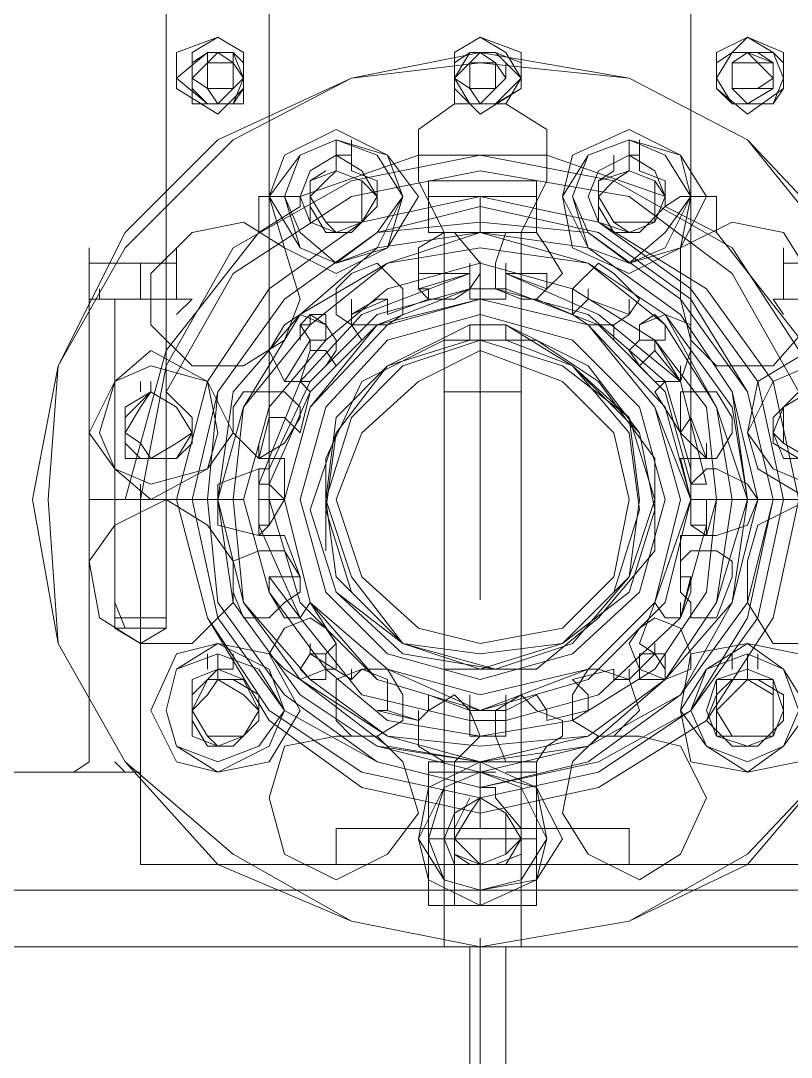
# Model space of a CAD drawing. Header units: millimetres. Extents: x 3220 to 226993, y 817 to 176024.
# Drawn here: x 199521.6 to 199738.4, y 146864.4 to 147156.2 of the extents above; entities that cross this region are included whole.
import ezdxf

# ---------------------------------------------------------------- set-up
doc = ezdxf.new("R2010")
doc.units = ezdxf.units.MM
doc.linetypes.add('AXES', pattern=[50.8, 31.75, -6.35, 6.35, -6.35])
doc.layers.add('Axe', color=1, linetype='AXES', lineweight=9)

# ---------------------------------------------------------------- blocks, each defined once
blk = doc.blocks.new('section b-c')
at = {"layer": 'Axe', "ltscale": 15}
blk.add_line((9000, -4000), (9000, 33323.92), dxfattribs=at)
blk = doc.blocks.new('ligne broyage L 2')
at = {"color": 7, "linetype": 'Continuous', "lineweight": 5, "true_color": 0x000007}
for points in [[(-59.31, 10824.55), (-59.31, 11646.21), (-59.31, 11646.21)], [(-59.31, 10815.87), (-59.31, 11646.21), (-59.31, 11646.21)], [(59.31, 11646.21), (59.31, 10824.55), (59.31, 10824.55)], [(59.31, 11646.21), (59.31, 10815.87), (59.31, 10815.87)], [(-88.24, 10846.25), (-88.24, 11634.64), (-88.24, 11634.64)], [(-85.35, 10941.72), (-73.78, 10946.06), (-73.78, 10946.06)], [(-69.44, 10941.72), (-66.54, 10934.49), (-66.54, 10941.72), (-73.78, 10946.06), (-81.01, 10941.72), (-81.01, 10927.26), (-66.54, 10927.26), (-66.54, 10934.49)], [(-73.78, 10946.06), (-66.54, 10941.72), (-66.54, 10931.6)], [(4.34, 10941.72), (11.57, 10934.49), (7.23, 10941.72), (0, 10946.06), (-7.23, 10941.72), (-7.23, 10927.26), (7.23, 10927.26), (11.57, 10934.49)], [(-7.23, 10941.72), (0, 10946.06), (0, 10946.06)], [(0, 10946.06), (11.57, 10941.72), (11.57, 10931.6)], [(66.54, 10941.72), (75.22, 10946.06), (75.22, 10946.06)], [(82.46, 10941.72), (75.22, 10946.06), (70.88, 10941.72), (66.54, 10934.49), (70.88, 10927.26), (82.46, 10927.26), (85.35, 10934.49)], [(75.22, 10946.06), (85.35, 10941.72), (85.35, 10931.6)], [(99.81, 10886.75), (75.22, 10917.13), (41.95, 10934.49), (0, 10938.83), (-36.16, 10934.49), (-69.44, 10917.13), (-99.81, 10886.75), (-118.62, 10853.48), (-121.51, 10815.87), (-118.62, 10775.37), (-99.81, 10742.1), (-69.44, 10716.06), (-36.16, 10697.25), (0, 10690.02), (41.95, 10697.25), (75.22, 10716.06), (99.81, 10742.1)], [(99.81, 10891.09), (75.22, 10917.13), (41.95, 10934.49), (0, 10941.72), (-36.16, 10934.49), (-73.78, 10917.13), (-99.81, 10891.09), (-118.62, 10853.48), (-125.85, 10815.87), (-118.62, 10775.37), (-99.81, 10742.1), (-73.78, 10713.16), (-36.16, 10697.25), (0, 10690.02), (41.95, 10697.25), (75.22, 10713.16), (99.81, 10742.1)], [(-85.35, 10931.6), (-85.35, 10941.72), (-85.35, 10941.72)], [(-76.67, 10927.26), (-85.35, 10934.49), (-76.67, 10941.72), (-69.44, 10941.72)], [(-73.78, 10931.6), (-69.44, 10931.6), (-69.44, 10941.72), (-76.67, 10941.72), (-76.67, 10938.83), (-81.01, 10934.49)], [(-76.67, 10941.72), (-81.01, 10938.83), (-81.01, 10931.6), (-76.67, 10927.26)], [(-69.44, 10927.26), (-66.54, 10931.6), (-66.54, 10938.83), (-69.44, 10941.72)], [(-2.89, 10941.72), (-7.23, 10938.83), (-7.23, 10931.6), (-2.89, 10927.26)], [(-2.89, 10927.26), (-7.23, 10934.49), (-2.89, 10941.72), (4.34, 10941.72)], [(-7.23, 10931.6), (-7.23, 10941.72), (-7.23, 10941.72)], [(0, 10931.6), (4.34, 10931.6), (7.23, 10934.49), (7.23, 10938.83), (4.34, 10941.72), (0, 10941.72), (-2.89, 10938.83), (-2.89, 10934.49)], [(4.34, 10927.26), (11.57, 10931.6), (11.57, 10938.83), (4.34, 10941.72)], [(70.88, 10941.72), (66.54, 10938.83), (66.54, 10931.6), (70.88, 10927.26)], [(66.54, 10931.6), (66.54, 10941.72), (66.54, 10941.72)], [(70.88, 10941.72), (66.54, 10934.49), (66.54, 10934.49)], [(75.22, 10931.6), (78.12, 10931.6), (82.46, 10934.49), (82.46, 10938.83), (78.12, 10941.72), (75.22, 10941.72), (70.88, 10938.83), (70.88, 10934.49)], [(82.46, 10941.72), (70.88, 10941.72)], [(82.46, 10927.26), (85.35, 10931.6), (85.35, 10938.83), (82.46, 10941.72)], [(-73.78, 10931.6), (-69.44, 10931.6), (-69.44, 10938.83), (-76.67, 10938.83), (-76.67, 10934.49)], [(0, 10931.6), (4.34, 10931.6), (4.34, 10938.83), (-2.89, 10938.83), (-2.89, 10934.49)], [(75.22, 10931.6), (78.12, 10931.6), (82.46, 10934.49), (82.46, 10938.83), (70.88, 10938.83), (70.88, 10934.49)], [(-76.67, 10927.26), (-69.44, 10927.26), (-66.54, 10934.49)], [(-2.89, 10927.26), (4.34, 10927.26), (11.57, 10934.49)], [(66.54, 10934.49), (70.88, 10927.26)], [(70.88, 10927.26), (82.46, 10927.26), (85.35, 10934.49)], [(-73.78, 10924.36), (-85.35, 10931.6), (-85.35, 10931.6)], [(-66.54, 10931.6), (-73.78, 10924.36), (-73.78, 10924.36)], [(0, 10924.36), (-7.23, 10931.6), (-7.23, 10931.6)], [(11.57, 10931.6), (0, 10924.36), (0, 10924.36)], [(75.22, 10924.36), (66.54, 10931.6), (66.54, 10931.6)], [(85.35, 10931.6), (75.22, 10924.36)], [(11.57, 10891.09), (18.81, 10905.56), (18.81, 10920.02), (7.23, 10927.26), (-7.23, 10927.26), (-17.36, 10920.02), (-17.36, 10905.56), (-10.13, 10891.09)], [(-40.5, 10912.79), (-40.5, 10917.13)], [(-36.16, 10912.79), (-36.16, 10917.13)], [(-36.16, 10912.79), (-36.16, 10917.13)], [(41.95, 10912.79), (41.95, 10917.13)], [(44.84, 10912.79), (44.84, 10917.13)], [(44.84, 10912.79), (44.84, 10917.13)], [(99.81, 10815.87), (92.58, 10853.48), (70.88, 10886.75), (37.61, 10905.56), (0, 10912.79), (-36.16, 10905.56), (-69.44, 10886.75), (-88.24, 10853.48), (-95.47, 10815.87)], [(52.08, 10901.22), (18.81, 10912.79), (-17.36, 10912.79), (-50.63, 10901.22)], [(-36.16, 10912.79), (-40.5, 10912.79), (-40.5, 10908.45), (-40.5, 10912.79)], [(-40.5, 10912.79), (-36.16, 10912.79), (-36.16, 10912.79)], [(-36.16, 10908.45), (-36.16, 10912.79)], [(37.61, 10908.45), (37.61, 10912.79)], [(44.84, 10912.79), (41.95, 10912.79), (41.95, 10908.45), (41.95, 10912.79)], [(44.84, 10912.79), (41.95, 10912.79), (41.95, 10908.45), (41.95, 10912.79)], [(44.84, 10908.45), (44.84, 10912.79), (44.84, 10912.79)], [(89.69, 10846.25), (70.88, 10879.52), (41.95, 10901.22), (0, 10908.45), (-36.16, 10901.22), (-69.44, 10879.52), (-88.24, 10846.25)], [(-43.4, 10908.45), (-47.74, 10905.56), (-47.74, 10898.33), (-43.4, 10891.09), (-36.16, 10891.09), (-28.93, 10898.33), (-28.93, 10905.56), (-36.16, 10908.45)], [(37.61, 10908.45), (33.27, 10905.56), (33.27, 10898.33), (37.61, 10891.09), (44.84, 10891.09), (52.08, 10898.33), (52.08, 10905.56), (44.84, 10908.45)], [(-14.47, 10905.56), (15.91, 10905.56)], [(-14.47, 10905.56), (-14.47, 10901.22)], [(15.91, 10901.22), (15.91, 10905.56)], [(-50.63, 10898.33), (-50.63, 10901.22), (-62.2, 10901.22), (-62.2, 10891.09), (-88.24, 10857.82), (-99.81, 10815.87)], [(85.35, 10815.87), (78.12, 10849.14), (59.31, 10875.18), (33.27, 10893.99), (0, 10901.22), (-33.27, 10893.99), (-59.31, 10875.18), (-76.67, 10849.14), (-85.35, 10815.87)], [(89.69, 10815.87), (82.46, 10849.14), (63.65, 10875.18), (33.27, 10893.99), (0, 10901.22), (-33.27, 10893.99), (-59.31, 10875.18), (-76.67, 10849.14), (-85.35, 10815.87)], [(85.35, 10815.87), (78.12, 10849.14), (59.31, 10875.18), (33.27, 10893.99), (0, 10901.22), (-33.27, 10893.99), (-59.31, 10875.18), (-76.67, 10849.14), (-85.35, 10815.87)], [(-14.47, 10901.22), (-14.47, 10891.09)], [(0, 10901.22), (-14.47, 10901.22)], [(0, 10901.22), (0, 10891.09)], [(15.91, 10891.09), (15.91, 10901.22), (0, 10901.22)], [(56.42, 10901.22), (52.08, 10898.33)], [(56.42, 10901.22), (63.65, 10901.22)], [(66.54, 10891.09), (66.54, 10901.22), (63.65, 10901.22)], [(82.46, 10815.87), (75.22, 10846.25), (59.31, 10872.29), (33.27, 10891.09), (0, 10898.33), (-28.93, 10891.09), (-54.97, 10872.29), (-73.78, 10846.25), (-81.01, 10815.87)], [(-50.63, 10898.33), (-62.2, 10891.09)], [(66.54, 10891.09), (52.08, 10898.33)], [(-50.63, 10872.29), (-54.97, 10886.75), (-66.54, 10893.99), (-81.01, 10891.09), (-92.58, 10879.52), (-92.58, 10865.05), (-81.01, 10853.48), (-66.54, 10853.48)], [(-14.47, 10891.09), (-14.47, 10893.99)], [(15.91, 10891.09), (15.91, 10893.99)], [(66.54, 10853.48), (82.46, 10853.48), (92.58, 10865.05), (92.58, 10879.52), (85.35, 10891.09), (70.88, 10893.99), (56.42, 10886.75), (56.42, 10872.29)], [(-7.23, 10891.09), (-10.13, 10891.09), (-17.36, 10886.75)], [(-14.47, 10891.09), (-2.89, 10891.09)], [(0, 10891.09), (-14.47, 10891.09)], [(-10.13, 10891.09), (0, 10891.09)], [(11.57, 10690.02), (-10.13, 10690.02), (-10.13, 10891.09)], [(-10.13, 10867.95), (-10.13, 10891.09), (-10.13, 10891.09)], [(-7.23, 10891.09), (0, 10882.41), (0, 10879.52)], [(4.34, 10891.09), (-2.89, 10891.09), (-2.89, 10891.09)], [(0, 10891.09), (11.57, 10891.09), (11.57, 10891.09)], [(15.91, 10891.09), (0, 10891.09)], [(4.34, 10891.09), (15.91, 10891.09)], [(4.34, 10875.18), (4.34, 10882.41), (7.23, 10891.09)], [(18.81, 10886.75), (15.91, 10891.09), (7.23, 10891.09)], [(11.57, 10690.02), (11.57, 10891.09), (11.57, 10891.09)], [(11.57, 10891.09), (11.57, 10867.95), (11.57, 10867.95)], [(99.81, 10815.87), (92.58, 10857.82), (66.54, 10891.09)], [(-109.94, 10882.41), (-109.94, 10886.75)], [(-85.35, 10882.41), (-85.35, 10886.75)], [(70.88, 10815.87), (66.54, 10841.91), (52.08, 10865.05), (30.38, 10882.41), (0, 10886.75), (-26.04, 10882.41), (-47.74, 10865.05), (-66.54, 10841.91), (-69.44, 10815.87)], [(75.22, 10815.87), (66.54, 10841.91), (52.08, 10867.95), (30.38, 10882.41), (0, 10886.75), (-26.04, 10882.41), (-50.63, 10867.95), (-66.54, 10841.91), (-69.44, 10815.87)], [(-14.47, 10872.29), (-17.36, 10875.18), (-17.36, 10886.75)], [(23.15, 10879.52), (18.81, 10886.75), (18.81, 10886.75)], [(85.35, 10882.41), (85.35, 10886.75), (85.35, 10886.75)], [(85.35, 10882.41), (85.35, 10886.75)], [(-107.05, 10882.41), (-109.94, 10882.41)], [(-109.94, 10882.41), (-109.94, 10872.29)], [(-85.35, 10882.41), (-109.94, 10882.41), (-109.94, 10882.41)], [(-85.35, 10882.41), (-107.05, 10882.41)], [(-95.47, 10882.41), (-95.47, 10872.29)], [(-85.35, 10872.29), (-85.35, 10882.41), (-85.35, 10882.41)], [(66.54, 10815.87), (63.65, 10841.91), (49.18, 10860.72), (26.04, 10875.18), (0, 10882.41), (-26.04, 10875.18), (-43.4, 10860.72), (-59.31, 10841.91), (-66.54, 10815.87)], [(-28.93, 10882.41), (-36.16, 10879.52), (-40.5, 10875.18)], [(-28.93, 10882.41), (-21.7, 10875.18), (-21.7, 10872.29)], [(-2.89, 10879.52), (-2.89, 10882.41)], [(-2.89, 10879.52), (-2.89, 10882.41)], [(7.23, 10879.52), (7.23, 10882.41)], [(26.04, 10867.95), (26.04, 10875.18), (33.27, 10882.41)], [(41.95, 10875.18), (37.61, 10879.52), (33.27, 10882.41)], [(111.39, 10882.41), (85.35, 10882.41)], [(111.39, 10882.41), (85.35, 10882.41), (85.35, 10882.41)], [(85.35, 10882.41), (85.35, 10872.29)], [(-2.89, 10879.52), (-33.27, 10867.95), (-50.63, 10849.14), (-62.2, 10820.21)], [(-2.89, 10879.52), (-17.36, 10875.18)], [(-17.36, 10875.18), (-17.36, 10879.52)], [(-2.89, 10879.52), (-17.36, 10879.52)], [(-2.89, 10879.52), (-2.89, 10875.18)], [(-2.89, 10875.18), (-2.89, 10879.52), (-2.89, 10879.52)], [(-2.89, 10875.18), (-2.89, 10879.52)], [(-2.89, 10879.52), (-2.89, 10875.18), (-2.89, 10875.18)], [(-2.89, 10879.52), (-2.89, 10875.18)], [(-2.89, 10879.52), (-2.89, 10875.18)], [(-2.89, 10872.29), (-2.89, 10879.52), (-2.89, 10879.52)], [(-2.89, 10875.18), (0, 10879.52), (0, 10879.52)], [(7.23, 10875.18), (7.23, 10879.52)], [(63.65, 10820.21), (56.42, 10849.14), (33.27, 10867.95), (7.23, 10879.52)], [(7.23, 10875.18), (7.23, 10879.52)], [(7.23, 10875.18), (7.23, 10879.52)], [(18.81, 10879.52), (7.23, 10879.52)], [(18.81, 10875.18), (7.23, 10879.52)], [(7.23, 10879.52), (7.23, 10872.29), (7.23, 10872.29)], [(23.15, 10879.52), (18.81, 10875.18), (15.91, 10872.29)], [(18.81, 10879.52), (18.81, 10875.18)], [(-107.05, 10872.29), (-107.05, 10875.18)], [(-85.35, 10872.29), (-85.35, 10875.18)], [(-2.89, 10875.18), (-28.93, 10867.95), (-47.74, 10849.14), (-59.31, 10824.55)], [(-2.89, 10875.18), (-28.93, 10865.05), (-47.74, 10846.25), (-59.31, 10820.21)], [(-33.27, 10865.05), (-36.16, 10865.05), (-40.5, 10867.95), (-40.5, 10875.18)], [(-17.36, 10875.18), (-14.47, 10875.18), (-14.47, 10872.29), (-26.04, 10867.95)], [(-14.47, 10872.29), (-7.23, 10872.29), (-2.89, 10875.18)], [(4.34, 10875.18), (-2.89, 10875.18), (-2.89, 10875.18)], [(-2.89, 10875.18), (7.23, 10875.18), (7.23, 10875.18)], [(7.23, 10875.18), (-2.89, 10875.18), (-2.89, 10875.18)], [(7.23, 10875.18), (-2.89, 10875.18), (-2.89, 10875.18)], [(59.31, 10824.55), (52.08, 10849.14), (30.38, 10867.95), (4.34, 10875.18)], [(4.34, 10875.18), (11.57, 10872.29), (15.91, 10872.29)], [(59.31, 10820.21), (52.08, 10846.25), (33.27, 10865.05), (7.23, 10875.18)], [(30.38, 10872.29), (26.04, 10867.95), (15.91, 10872.29), (18.81, 10875.18)], [(30.38, 10872.29), (30.38, 10875.18)], [(44.84, 10872.29), (41.95, 10875.18)], [(85.35, 10872.29), (85.35, 10875.18)], [(-81.01, 10872.29), (-109.94, 10872.29), (-109.94, 10867.95)], [(-109.94, 10872.29), (-85.35, 10872.29), (-85.35, 10872.29)], [(-102.71, 10872.29), (-102.71, 10779.71), (-102.71, 10779.71)], [(-102.71, 10872.29), (-102.71, 10815.87)], [(-88.24, 10815.87), (-88.24, 10872.29)], [(-88.24, 10782.6), (-88.24, 10872.29)], [(-81.01, 10872.29), (-85.35, 10867.95)], [(-54.97, 10860.72), (-50.63, 10872.29)], [(-26.04, 10872.29), (-36.16, 10867.95)], [(-36.16, 10867.95), (-36.16, 10872.29), (-36.16, 10872.29)], [(-28.93, 10872.29), (-36.16, 10867.95)], [(-28.93, 10872.29), (-26.04, 10872.29)], [(-26.04, 10867.95), (-26.04, 10872.29), (-26.04, 10872.29)], [(-21.7, 10867.95), (-21.7, 10872.29), (-21.7, 10872.29)], [(7.23, 10872.29), (-2.89, 10872.29)], [(41.95, 10867.95), (30.38, 10872.29)], [(41.95, 10867.95), (30.38, 10872.29)], [(44.84, 10872.29), (41.95, 10867.95), (37.61, 10865.05), (33.27, 10865.05)], [(41.95, 10867.95), (41.95, 10872.29)], [(66.54, 10853.48), (59.31, 10860.72), (56.42, 10872.29)], [(85.35, 10867.95), (82.46, 10872.29), (82.46, 10872.29)], [(82.46, 10872.29), (111.39, 10872.29), (111.39, 10872.29)], [(85.35, 10872.29), (111.39, 10872.29), (111.39, 10872.29)], [(-107.05, 10815.87), (-109.94, 10815.87), (-109.94, 10867.95)], [(-50.63, 10867.95), (-54.97, 10865.05), (-59.31, 10857.82)], [(-47.74, 10860.72), (-43.4, 10860.72), (-43.4, 10867.95), (-47.74, 10867.95), (-50.63, 10865.05), (-50.63, 10860.72)], [(-50.63, 10867.95), (-43.4, 10865.05), (-40.5, 10860.72), (-40.5, 10857.82)], [(-36.16, 10867.95), (-36.16, 10865.05), (-33.27, 10860.72)], [(-33.27, 10865.05), (-26.04, 10865.05), (-21.7, 10867.95)], [(26.04, 10867.95), (30.38, 10865.05), (33.27, 10865.05)], [(37.61, 10860.72), (37.61, 10865.05), (41.95, 10867.95)], [(41.95, 10857.82), (44.84, 10860.72), (44.84, 10865.05), (52.08, 10867.95)], [(49.18, 10860.72), (52.08, 10860.72), (52.08, 10865.05), (49.18, 10867.95), (44.84, 10865.05), (44.84, 10860.72)], [(59.31, 10857.82), (59.31, 10865.05), (52.08, 10867.95)], [(-2.89, 10865.05), (-26.04, 10853.48), (-40.5, 10834.68), (-47.74, 10812.98), (-40.5, 10789.83), (-21.7, 10775.37), (0, 10768.13), (23.15, 10775.37), (41.95, 10789.83), (49.18, 10812.98), (44.84, 10834.68), (30.38, 10853.48), (7.23, 10865.05)], [(-2.89, 10865.05), (-26.04, 10853.48), (-40.5, 10834.68), (-47.74, 10812.98), (-40.5, 10789.83), (-21.7, 10772.47), (4.34, 10768.13), (26.04, 10775.37), (41.95, 10794.17), (49.18, 10815.87)], [(7.23, 10865.05), (-2.89, 10865.05), (-2.89, 10865.05)], [(7.23, 10865.05), (-2.89, 10865.05)], [(-2.89, 10860.72), (-2.89, 10865.05), (-2.89, 10865.05)], [(-2.89, 10860.72), (-2.89, 10865.05)], [(7.23, 10865.05), (-2.89, 10865.05), (-2.89, 10865.05)], [(7.23, 10865.05), (-2.89, 10865.05), (-2.89, 10865.05)], [(7.23, 10865.05), (7.23, 10860.72)], [(7.23, 10860.72), (7.23, 10865.05)], [(49.18, 10815.87), (41.95, 10839.02), (26.04, 10853.48), (7.23, 10865.05)], [(-66.54, 10853.48), (-54.97, 10860.72)], [(-47.74, 10860.72), (-54.97, 10849.14)], [(-47.74, 10860.72), (-47.74, 10857.82)], [(-2.89, 10860.72), (-26.04, 10853.48), (-40.5, 10834.68), (-43.4, 10812.98), (-36.16, 10789.83), (-21.7, 10775.37), (0, 10772.47), (23.15, 10775.37), (37.61, 10789.83), (44.84, 10812.98), (41.95, 10834.68), (26.04, 10853.48), (7.23, 10860.72)], [(-43.4, 10815.87), (-40.5, 10794.17), (-21.7, 10775.37), (0, 10768.13), (23.15, 10775.37), (41.95, 10789.83), (49.18, 10812.98), (44.84, 10834.68), (26.04, 10853.48), (7.23, 10860.72), (-2.89, 10860.72)], [(-2.89, 10860.72), (-26.04, 10853.48), (-40.5, 10839.02), (-43.4, 10815.87)], [(-10.13, 10768.13), (15.91, 10768.13), (33.27, 10782.6), (49.18, 10801.41), (49.18, 10827.44), (33.27, 10849.14), (15.91, 10860.72), (-10.13, 10860.72), (-33.27, 10849.14), (-43.4, 10827.44), (-43.4, 10801.41)], [(-2.89, 10860.72), (-26.04, 10853.48), (-40.5, 10834.68), (-43.4, 10812.98), (-36.16, 10789.83), (-21.7, 10775.37), (4.34, 10768.13), (26.04, 10775.37), (41.95, 10794.17), (49.18, 10815.87)], [(-33.27, 10860.72), (-40.5, 10853.48), (-40.5, 10853.48)], [(-40.5, 10857.82), (-40.5, 10860.72)], [(11.57, 10860.72), (-10.13, 10860.72), (-10.13, 10853.48)], [(7.23, 10860.72), (-2.89, 10860.72)], [(7.23, 10860.72), (-2.89, 10860.72), (-2.89, 10860.72)], [(49.18, 10815.87), (41.95, 10839.02), (26.04, 10853.48), (7.23, 10860.72)], [(11.57, 10860.72), (11.57, 10853.48), (11.57, 10853.48)], [(44.84, 10853.48), (37.61, 10860.72)], [(56.42, 10849.14), (49.18, 10860.72)], [(49.18, 10857.82), (49.18, 10860.72)], [(-47.74, 10849.14), (-54.97, 10849.14), (-59.31, 10857.82)], [(-47.74, 10857.82), (-50.63, 10849.14)], [(-40.5, 10853.48), (-43.4, 10857.82), (-47.74, 10857.82)], [(-47.74, 10849.14), (-43.4, 10853.48), (-40.5, 10857.82)], [(41.95, 10857.82), (44.84, 10853.48), (49.18, 10849.14)], [(49.18, 10857.82), (44.84, 10853.48), (44.84, 10853.48)], [(56.42, 10849.14), (49.18, 10857.82)], [(59.31, 10857.82), (56.42, 10849.14), (49.18, 10849.14)], [(-10.13, 10853.48), (-10.13, 10846.25), (11.57, 10846.25), (11.57, 10853.48)], [(56.42, 10849.14), (56.42, 10853.48)], [(-95.47, 10846.25), (-95.47, 10849.14), (-95.47, 10849.14)], [(-92.58, 10846.25), (-92.58, 10849.14)], [(-92.58, 10846.25), (-92.58, 10849.14), (-92.58, 10849.14)], [(-92.58, 10846.25), (-92.58, 10849.14)], [(-92.58, 10846.25), (-92.58, 10849.14), (-92.58, 10849.14)], [(-88.24, 10846.25), (-88.24, 10849.14)], [(-88.24, 10849.14), (-88.24, 10846.25), (-88.24, 10846.25)], [(-88.24, 10846.25), (-88.24, 10849.14)], [(-88.24, 10849.14), (-88.24, 10846.25), (-88.24, 10846.25)], [(-50.63, 10849.14), (-54.97, 10849.14)], [(-50.63, 10849.14), (-47.74, 10846.25), (-47.74, 10846.25)], [(59.31, 10839.02), (56.42, 10834.68), (49.18, 10846.25), (52.08, 10849.14), (56.42, 10849.14)], [(-92.58, 10846.25), (-99.81, 10839.02), (-99.81, 10831.78), (-95.47, 10827.44), (-85.35, 10827.44), (-81.01, 10831.78), (-81.01, 10839.02), (-88.24, 10846.25)], [(-66.54, 10846.25), (-69.44, 10841.91), (-69.44, 10834.68)], [(-66.54, 10846.25), (-54.97, 10846.25), (-50.63, 10841.91), (-50.63, 10839.02)], [(-47.74, 10846.25), (-50.63, 10834.68), (-50.63, 10834.68)], [(56.42, 10841.91), (56.42, 10846.25), (66.54, 10846.25), (70.88, 10839.02)], [(89.69, 10846.25), (82.46, 10839.02), (82.46, 10831.78), (89.69, 10827.44), (96.92, 10827.44), (99.81, 10831.78), (99.81, 10839.02), (96.92, 10846.25)], [(-59.31, 10839.02), (-59.31, 10841.91)], [(56.42, 10841.91), (56.42, 10834.68), (59.31, 10831.78)], [(59.31, 10839.02), (59.31, 10841.91)], [(-50.63, 10839.02), (-54.97, 10831.78), (-62.2, 10827.44), (-69.44, 10834.68)], [(-59.31, 10839.02), (-62.2, 10827.44)], [(-59.31, 10839.02), (-62.2, 10827.44)], [(-50.63, 10834.68), (-54.97, 10839.02), (-59.31, 10839.02)], [(63.65, 10827.44), (59.31, 10839.02)], [(63.65, 10827.44), (59.31, 10839.02)], [(70.88, 10839.02), (70.88, 10834.68), (66.54, 10827.44), (63.65, 10827.44), (59.31, 10831.78)], [(-62.2, 10827.44), (-62.2, 10831.78)], [(63.65, 10827.44), (63.65, 10831.78)], [(-62.2, 10827.44), (-54.97, 10827.44), (-54.97, 10827.44)], [(-54.97, 10827.44), (-54.97, 10815.87), (-62.2, 10815.87)], [(63.65, 10815.87), (59.31, 10815.87), (56.42, 10827.44), (63.65, 10827.44)], [(-73.78, 10820.21), (-62.2, 10824.55), (-59.31, 10824.55), (-59.31, 10820.21), (-54.97, 10815.87)], [(-62.2, 10820.21), (-62.2, 10824.55)], [(-59.31, 10820.21), (-59.31, 10824.55), (-59.31, 10824.55)], [(-59.31, 10820.21), (-59.31, 10824.55)], [(-59.31, 10820.21), (-59.31, 10824.55)], [(-59.31, 10820.21), (-59.31, 10824.55)], [(59.31, 10820.21), (59.31, 10824.55)], [(59.31, 10820.21), (59.31, 10824.55)], [(59.31, 10820.21), (59.31, 10824.55)], [(59.31, 10820.21), (59.31, 10824.55)], [(59.31, 10820.21), (63.65, 10824.55), (66.54, 10824.55), (75.22, 10820.21), (78.12, 10815.87)], [(-109.94, 10815.87), (-109.94, 10820.21)], [(-95.47, 10815.87), (-95.47, 10820.21)], [(-73.78, 10820.21), (-73.78, 10808.64), (-73.78, 10808.64)], [(-59.31, 10820.21), (-62.2, 10820.21)], [(-62.2, 10815.87), (-62.2, 10820.21)], [(-59.31, 10808.64), (-59.31, 10820.21), (-59.31, 10820.21)], [(-59.31, 10820.21), (-59.31, 10808.64)], [(-59.31, 10820.21), (-59.31, 10815.87), (-59.31, 10815.87)], [(59.31, 10808.64), (59.31, 10820.21), (59.31, 10820.21)], [(59.31, 10820.21), (63.65, 10820.21), (63.65, 10820.21)], [(63.65, 10820.21), (59.31, 10820.21)], [(59.31, 10820.21), (59.31, 10808.64)], [(63.65, 10820.21), (59.31, 10820.21)], [(63.65, 10820.21), (59.31, 10820.21)], [(59.31, 10815.87), (59.31, 10820.21), (59.31, 10820.21)], [(59.31, 10820.21), (59.31, 10808.64), (59.31, 10808.64)], [(-109.94, 10815.87), (-107.05, 10815.87)], [(-109.94, 10742.1), (-109.94, 10815.87)], [(-76.67, 10808.64), (-88.24, 10815.87), (-102.71, 10808.64), (-109.94, 10798.51), (-107.05, 10782.6), (-95.47, 10775.37), (-81.01, 10775.37), (-69.44, 10786.94)], [(-107.05, 10815.87), (-102.71, 10815.87)], [(-107.05, 10815.87), (-102.71, 10815.87), (-102.71, 10815.87)], [(-102.71, 10779.71), (-102.71, 10815.87), (-102.71, 10815.87)], [(-102.71, 10815.87), (-73.78, 10815.87), (-73.78, 10815.87)], [(-102.71, 10815.87), (-102.71, 10779.71), (-102.71, 10779.71)], [(-95.47, 10815.87), (-99.81, 10815.87), (-99.81, 10815.87)], [(-95.47, 10739.2), (-95.47, 10815.87)], [(-66.54, 10815.87), (-95.47, 10815.87), (-95.47, 10815.87)], [(-88.24, 10779.71), (-88.24, 10815.87), (-88.24, 10815.87)], [(-88.24, 10779.71), (-88.24, 10815.87)], [(-85.35, 10815.87), (-76.67, 10782.6), (-59.31, 10753.67), (-33.27, 10734.86), (0, 10727.63), (33.27, 10734.86), (63.65, 10753.67), (82.46, 10782.6), (89.69, 10815.87)], [(-85.35, 10815.87), (-76.67, 10782.6), (-59.31, 10756.56), (-33.27, 10739.2), (0, 10731.97), (33.27, 10739.2), (59.31, 10756.56), (78.12, 10782.6), (85.35, 10815.87)], [(-81.01, 10815.87), (-73.78, 10782.6), (-54.97, 10756.56), (-28.93, 10742.1), (0, 10734.86), (33.27, 10742.1), (59.31, 10756.56), (75.22, 10782.6), (82.46, 10815.87)], [(-73.78, 10815.87), (-69.44, 10815.87)], [(-54.97, 10815.87), (-59.31, 10808.64), (-62.2, 10805.74), (-73.78, 10808.64)], [(-69.44, 10815.87), (-66.54, 10786.94), (-47.74, 10765.24), (-26.04, 10749.33), (0, 10746.44), (30.38, 10749.33), (52.08, 10765.24), (66.54, 10786.94), (70.88, 10815.87)], [(-66.54, 10815.87), (-69.44, 10815.87), (-69.44, 10815.87)], [(-66.54, 10815.87), (-59.31, 10789.83), (-43.4, 10768.13), (-26.04, 10753.67), (0, 10749.33), (26.04, 10753.67), (49.18, 10768.13), (63.65, 10789.83), (66.54, 10815.87)], [(-62.2, 10815.87), (-62.2, 10805.74)], [(-62.2, 10815.87), (-62.2, 10805.74)], [(-59.31, 10815.87), (-50.63, 10786.94), (-28.93, 10765.24), (0, 10756.56), (30.38, 10765.24), (52.08, 10786.94), (59.31, 10815.87)], [(-59.31, 10815.87), (-50.63, 10786.94), (-28.93, 10765.24), (0, 10756.56), (30.38, 10765.24), (52.08, 10786.94), (59.31, 10815.87)], [(78.12, 10815.87), (75.22, 10808.64), (66.54, 10805.74), (63.65, 10805.74), (59.31, 10808.64)], [(63.65, 10805.74), (66.54, 10815.87)], [(63.65, 10805.74), (63.65, 10815.87)], [(63.65, 10815.87), (66.54, 10815.87)], [(66.54, 10815.87), (70.88, 10815.87)], [(66.54, 10815.87), (99.81, 10815.87), (99.81, 10815.87)], [(70.88, 10815.87), (75.22, 10815.87)], [(75.22, 10815.87), (96.92, 10815.87)], [(-62.2, 10808.64), (-62.2, 10812.98)], [(-59.31, 10808.64), (-59.31, 10812.98)], [(-59.31, 10808.64), (-59.31, 10812.98), (-59.31, 10812.98)], [(-59.31, 10808.64), (-59.31, 10812.98), (-59.31, 10812.98)], [(-59.31, 10808.64), (-59.31, 10812.98)], [(-59.31, 10808.64), (-59.31, 10812.98)], [(-59.31, 10808.64), (-59.31, 10812.98)], [(-59.31, 10808.64), (-59.31, 10812.98)], [(59.31, 10808.64), (59.31, 10812.98)], [(59.31, 10808.64), (59.31, 10812.98)], [(59.31, 10808.64), (59.31, 10812.98)], [(59.31, 10808.64), (59.31, 10812.98)], [(63.65, 10808.64), (63.65, 10812.98)], [(-69.44, 10798.51), (-76.67, 10808.64)], [(-62.2, 10808.64), (-50.63, 10782.6), (-33.27, 10760.9), (-2.89, 10753.67)], [(-62.2, 10808.64), (-59.31, 10808.64), (-59.31, 10808.64)], [(-62.2, 10808.64), (-59.31, 10808.64)], [(-62.2, 10808.64), (-59.31, 10808.64)], [(-62.2, 10805.74), (-62.2, 10808.64)], [(7.23, 10753.67), (33.27, 10760.9), (56.42, 10782.6), (63.65, 10808.64)], [(63.65, 10808.64), (59.31, 10808.64), (59.31, 10808.64)], [(59.31, 10808.64), (63.65, 10808.64)], [(59.31, 10808.64), (63.65, 10808.64)], [(63.65, 10805.74), (63.65, 10808.64)], [(-62.2, 10805.74), (-54.97, 10805.74), (-50.63, 10794.17)], [(59.31, 10794.17), (56.42, 10794.17), (56.42, 10805.74), (63.65, 10805.74)], [(-69.44, 10798.51), (-62.2, 10801.41), (-54.97, 10801.41), (-50.63, 10794.17)], [(59.31, 10801.41), (56.42, 10798.51), (56.42, 10789.83)], [(59.31, 10801.41), (66.54, 10801.41), (70.88, 10798.51), (70.88, 10794.17)], [(-69.44, 10786.94), (-69.44, 10798.51)], [(-69.44, 10798.51), (-69.44, 10789.83), (-66.54, 10782.6)], [(-50.63, 10794.17), (-50.63, 10789.83), (-54.97, 10786.94), (-59.31, 10782.6), (-66.54, 10782.6)], [(-50.63, 10794.17), (-59.31, 10794.17), (-59.31, 10794.17)], [(-59.31, 10789.83), (-59.31, 10794.17)], [(-59.31, 10794.17), (-50.63, 10782.6)], [(56.42, 10782.6), (59.31, 10794.17)], [(70.88, 10794.17), (66.54, 10782.6), (59.31, 10782.6), (59.31, 10786.94), (56.42, 10789.83)], [(59.31, 10794.17), (59.31, 10789.83)], [(-59.31, 10789.83), (-54.97, 10782.6)], [(56.42, 10782.6), (59.31, 10789.83)], [(-102.71, 10786.94), (-99.81, 10779.71), (-95.47, 10779.71), (-95.47, 10782.6)], [(-50.63, 10782.6), (-47.74, 10786.94), (-47.74, 10786.94)], [(-47.74, 10786.94), (-40.5, 10775.37)], [(44.84, 10775.37), (49.18, 10786.94), (52.08, 10782.6), (56.42, 10782.6)], [(56.42, 10782.6), (56.42, 10786.94)], [(-88.24, 10782.6), (-102.71, 10782.6)], [(-88.24, 10779.71), (-88.24, 10782.6)], [(-47.74, 10782.6), (-54.97, 10779.71), (-59.31, 10772.47)], [(-50.63, 10782.6), (-54.97, 10782.6)], [(-40.5, 10775.37), (-43.4, 10779.71), (-47.74, 10782.6)], [(49.18, 10782.6), (44.84, 10779.71), (41.95, 10775.37)], [(59.31, 10772.47), (56.42, 10779.71), (49.18, 10782.6)], [(-102.71, 10779.71), (-88.24, 10779.71)], [(-102.71, 10779.71), (-88.24, 10779.71)], [(-102.71, 10779.71), (-95.47, 10775.37)], [(-95.47, 10775.37), (-88.24, 10779.71)], [(-47.74, 10772.47), (-47.74, 10775.37)], [(-40.5, 10775.37), (-43.4, 10772.47), (-47.74, 10772.47)], [(-40.5, 10772.47), (-40.5, 10775.37), (-40.5, 10775.37)], [(52.08, 10765.24), (44.84, 10768.13), (41.95, 10775.37)], [(49.18, 10772.47), (44.84, 10775.37), (44.84, 10775.37)], [(49.18, 10772.47), (49.18, 10775.37)], [(-76.67, 10768.13), (-76.67, 10772.47), (-76.67, 10772.47)], [(-73.78, 10768.13), (-73.78, 10772.47)], [(-69.44, 10768.13), (-69.44, 10772.47), (-69.44, 10772.47)], [(-69.44, 10768.13), (-69.44, 10772.47)], [(-59.31, 10772.47), (-54.97, 10768.13), (-50.63, 10765.24)], [(-47.74, 10765.24), (-43.4, 10765.24), (-43.4, 10772.47), (-47.74, 10772.47), (-50.63, 10768.13)], [(-40.5, 10772.47), (-40.5, 10768.13), (-43.4, 10768.13), (-50.63, 10765.24)], [(-47.74, 10772.47), (-36.16, 10765.24)], [(-47.74, 10772.47), (-36.16, 10765.24)], [(41.95, 10765.24), (49.18, 10772.47)], [(41.95, 10765.24), (49.18, 10772.47)], [(49.18, 10765.24), (52.08, 10765.24), (52.08, 10768.13), (49.18, 10772.47), (44.84, 10768.13)], [(52.08, 10765.24), (59.31, 10768.13), (59.31, 10772.47)], [(70.88, 10768.13), (70.88, 10772.47)], [(75.22, 10768.13), (75.22, 10772.47)], [(78.12, 10768.13), (78.12, 10772.47), (78.12, 10772.47)], [(-69.44, 10768.13), (-73.78, 10768.13), (-73.78, 10765.24), (-73.78, 10768.13)], [(-73.78, 10768.13), (-69.44, 10768.13), (-69.44, 10768.13)], [(-40.5, 10753.67), (-40.5, 10765.24), (-33.27, 10768.13)], [(-36.16, 10765.24), (-36.16, 10768.13)], [(-36.16, 10765.24), (-33.27, 10768.13), (-33.27, 10768.13)], [(-33.27, 10768.13), (-26.04, 10765.24)], [(-21.7, 10760.9), (-26.04, 10768.13), (-33.27, 10768.13)], [(30.38, 10756.56), (30.38, 10760.9), (26.04, 10765.24), (37.61, 10768.13)], [(33.27, 10768.13), (30.38, 10768.13), (26.04, 10760.9)], [(33.27, 10768.13), (41.95, 10765.24), (44.84, 10756.56)], [(37.61, 10768.13), (37.61, 10765.24), (41.95, 10765.24)], [(41.95, 10765.24), (41.95, 10768.13)], [(75.22, 10768.13), (75.22, 10765.24), (75.22, 10765.24)], [(75.22, 10768.13), (75.22, 10765.24), (75.22, 10765.24)], [(-76.67, 10765.24), (-81.01, 10760.9), (-81.01, 10753.67), (-76.67, 10746.44), (-69.44, 10746.44), (-62.2, 10753.67), (-62.2, 10760.9), (-69.44, 10765.24)], [(-26.04, 10765.24), (-26.04, 10756.56), (-26.04, 10756.56)], [(70.88, 10765.24), (66.54, 10760.9), (63.65, 10753.67), (70.88, 10746.44), (78.12, 10746.44), (85.35, 10753.67), (85.35, 10760.9), (78.12, 10765.24)], [(-21.7, 10756.56), (-21.7, 10760.9), (-21.7, 10760.9)], [(-17.36, 10753.67), (-14.47, 10756.56), (-14.47, 10760.9)], [(-14.47, 10760.9), (-2.89, 10756.56)], [(-2.89, 10756.56), (-7.23, 10760.9), (-14.47, 10756.56)], [(-10.13, 10742.1), (-10.13, 10760.9), (-10.13, 10760.9)], [(-2.89, 10756.56), (-2.89, 10760.9)], [(15.91, 10756.56), (11.57, 10760.9), (4.34, 10756.56)], [(7.23, 10756.56), (7.23, 10760.9)], [(7.23, 10756.56), (7.23, 10760.9)], [(7.23, 10756.56), (15.91, 10760.9)], [(11.57, 10760.9), (11.57, 10742.1), (11.57, 10742.1)], [(18.81, 10753.67), (18.81, 10756.56), (15.91, 10760.9)], [(33.27, 10749.33), (26.04, 10753.67), (26.04, 10760.9)], [(30.38, 10756.56), (30.38, 10760.9)], [(-28.93, 10756.56), (-17.36, 10753.67), (-26.04, 10756.56)], [(-28.93, 10756.56), (-26.04, 10756.56)], [(-21.7, 10756.56), (-21.7, 10753.67), (-28.93, 10749.33)], [(-17.36, 10753.67), (-17.36, 10756.56)], [(-17.36, 10746.44), (-17.36, 10753.67), (-14.47, 10756.56)], [(-2.89, 10753.67), (-2.89, 10756.56)], [(-2.89, 10756.56), (7.23, 10756.56), (7.23, 10756.56)], [(-2.89, 10753.67), (-2.89, 10756.56)], [(-2.89, 10756.56), (-2.89, 10753.67)], [(7.23, 10756.56), (-2.89, 10756.56)], [(-2.89, 10753.67), (-2.89, 10756.56)], [(-2.89, 10753.67), (-2.89, 10756.56)], [(-2.89, 10756.56), (-2.89, 10753.67), (-2.89, 10753.67)], [(-2.89, 10753.67), (-2.89, 10756.56), (-2.89, 10756.56)], [(-2.89, 10756.56), (-2.89, 10753.67), (-2.89, 10753.67)], [(-2.89, 10756.56), (0, 10749.33), (0, 10749.33)], [(7.23, 10742.1), (4.34, 10749.33), (4.34, 10756.56)], [(7.23, 10756.56), (7.23, 10753.67), (7.23, 10753.67)], [(7.23, 10753.67), (7.23, 10756.56), (7.23, 10756.56)], [(7.23, 10756.56), (7.23, 10753.67), (7.23, 10753.67)], [(7.23, 10753.67), (7.23, 10756.56)], [(7.23, 10753.67), (7.23, 10756.56)], [(7.23, 10756.56), (7.23, 10753.67), (7.23, 10753.67)], [(15.91, 10756.56), (23.15, 10753.67), (23.15, 10749.33)], [(18.81, 10753.67), (30.38, 10756.56)], [(18.81, 10753.67), (18.81, 10756.56)], [(18.81, 10753.67), (30.38, 10756.56)], [(41.95, 10753.67), (44.84, 10756.56), (44.84, 10756.56)], [(-40.5, 10753.67), (-36.16, 10749.33), (-28.93, 10749.33)], [(-2.89, 10753.67), (7.23, 10753.67)], [(-2.89, 10749.33), (-2.89, 10753.67)], [(7.23, 10749.33), (7.23, 10753.67)], [(33.27, 10749.33), (37.61, 10749.33), (41.95, 10753.67)], [(-40.5, 10749.33), (-54.97, 10746.44), (-59.31, 10731.97), (-54.97, 10716.06), (-40.5, 10708.82), (-26.04, 10716.06), (-17.36, 10727.63), (-21.7, 10742.1)], [(-28.93, 10749.33), (-40.5, 10749.33)], [(-21.7, 10742.1), (-28.93, 10749.33)], [(0, 10749.33), (-7.23, 10742.1), (-7.23, 10742.1)], [(-2.89, 10749.33), (7.23, 10749.33), (7.23, 10749.33)], [(18.81, 10746.44), (23.15, 10749.33), (23.15, 10749.33)], [(26.04, 10742.1), (23.15, 10727.63), (30.38, 10716.06), (44.84, 10708.82), (56.42, 10716.06), (63.65, 10731.97), (56.42, 10746.44), (44.84, 10749.33), (33.27, 10749.33)], [(33.27, 10749.33), (26.04, 10742.1)], [(-17.36, 10746.44), (-10.13, 10742.1), (-7.23, 10742.1)], [(7.23, 10742.1), (15.91, 10742.1), (18.81, 10746.44)], [(-114.28, 10739.2), (-109.94, 10742.1), (-109.94, 10742.1)], [(-99.81, 10739.2), (-102.71, 10742.1)], [(-14.47, 10742.1), (-14.47, 10739.2)], [(-14.47, 10742.1), (15.91, 10742.1), (15.91, 10739.2)], [(-7.23, 10742.1), (-7.23, 10739.2), (-14.47, 10739.2)], [(0, 10739.2), (0, 10742.1)], [(-95.47, 10739.2), (-154.78, 10739.2)], [(-95.47, 10713.16), (-95.47, 10739.2)], [(-14.47, 10723.29), (-14.47, 10739.2)], [(-10.13, 10720.4), (-10.13, 10739.2)], [(-7.23, 10739.2), (-7.23, 10720.4), (-7.23, 10720.4)], [(0, 10739.2), (-7.23, 10739.2)], [(0, 10723.29), (0, 10739.2)], [(4.34, 10739.2), (0, 10739.2)], [(15.91, 10739.2), (7.23, 10739.2)], [(11.57, 10720.4), (11.57, 10739.2)], [(11.57, 10720.4), (11.57, 10739.2)], [(15.91, 10723.29), (15.91, 10739.2)], [(0, 10731.97), (0, 10734.86)], [(0, 10731.97), (0, 10734.86)], [(4.34, 10734.86), (0, 10734.86), (0, 10731.97), (0, 10734.86)], [(4.34, 10734.86), (0, 10734.86), (0, 10731.97), (0, 10734.86)], [(4.34, 10731.97), (4.34, 10734.86)], [(4.34, 10731.97), (4.34, 10734.86), (4.34, 10734.86)], [(-2.89, 10731.97), (-7.23, 10723.29), (-7.23, 10716.06), (-2.89, 10713.16), (4.34, 10713.16), (11.57, 10716.06), (11.57, 10723.29), (4.34, 10731.97)], [(-40.5, 10723.29), (-40.5, 10713.16), (-69.44, 10713.16)], [(41.95, 10723.29), (-40.5, 10723.29)], [(-14.47, 10723.29), (0, 10723.29)], [(-14.47, 10720.4), (-14.47, 10723.29)], [(-7.23, 10720.4), (-7.23, 10723.29)], [(0, 10723.29), (15.91, 10723.29)], [(15.91, 10720.4), (15.91, 10723.29)], [(15.91, 10720.4), (15.91, 10723.29)], [(41.95, 10713.16), (41.95, 10723.29)], [(15.91, 10720.4), (-14.47, 10720.4)], [(15.91, 10720.4), (-14.47, 10720.4)], [(-14.47, 10720.4), (15.91, 10720.4), (15.91, 10701.59)], [(0, 10720.4), (0, 10701.59), (-14.47, 10701.59)], [(-14.47, 10701.59), (-14.47, 10720.4), (-14.47, 10720.4)], [(-10.13, 10701.59), (-10.13, 10720.4)], [(11.57, 10720.4), (-7.23, 10720.4)], [(-7.23, 10720.4), (-7.23, 10701.59), (-7.23, 10701.59)], [(0, 10720.4), (11.57, 10720.4)], [(11.57, 10701.59), (11.57, 10720.4)], [(11.57, 10701.59), (11.57, 10720.4)], [(-95.47, 10713.16), (-95.47, 10716.06)], [(-95.47, 10713.16), (-69.44, 10713.16), (-69.44, 10713.16)], [(41.95, 10713.16), (-40.5, 10713.16)], [(41.95, 10713.16), (70.88, 10713.16)], [(75.22, 10713.16), (70.88, 10713.16)], [(96.92, 10713.16), (75.22, 10713.16)], [(-218.43, 10705.93), (222.77, 10705.93)], [(-218.43, 10690.02), (222.77, 10690.02), (222.77, 10705.93)], [(15.91, 10701.59), (15.91, 10705.93)], [(-14.47, 10701.59), (15.91, 10701.59), (0, 10701.59)], [(-7.23, 10701.59), (11.57, 10701.59)], [(11.57, 10690.02), (-10.13, 10690.02)], [(-2.89, 10639.39), (-2.89, 10690.02), (7.23, 10690.02)], [(7.23, 10690.02), (7.23, 10639.39)]]:
    blk.add_lwpolyline(points, dxfattribs=at)
for points in [[(-66.54, 10934.49), (-69.44, 10938.83), (-73.78, 10941.72), (-76.67, 10938.83), (-81.01, 10934.49), (-76.67, 10931.6), (-73.78, 10927.26), (-69.44, 10931.6)], [(-66.54, 10934.49), (-69.44, 10938.83), (-73.78, 10941.72), (-76.67, 10938.83), (-81.01, 10934.49), (-76.67, 10931.6), (-69.44, 10931.6)], [(-69.44, 10934.49), (-69.44, 10938.83), (-73.78, 10941.72), (-76.67, 10938.83), (-76.67, 10931.6), (-69.44, 10931.6)], [(-69.44, 10934.49), (-69.44, 10938.83), (-73.78, 10941.72), (-76.67, 10938.83), (-76.67, 10931.6), (-69.44, 10931.6)], [(7.23, 10934.49), (4.34, 10938.83), (0, 10941.72), (-2.89, 10938.83), (-7.23, 10934.49), (-2.89, 10931.6), (0, 10927.26), (4.34, 10931.6)], [(7.23, 10934.49), (4.34, 10938.83), (0, 10941.72), (-2.89, 10938.83), (-2.89, 10931.6), (4.34, 10931.6)], [(7.23, 10934.49), (4.34, 10938.83), (0, 10941.72), (-2.89, 10938.83), (-2.89, 10931.6), (4.34, 10931.6)], [(7.23, 10934.49), (4.34, 10938.83), (0, 10941.72), (-2.89, 10938.83), (-2.89, 10931.6), (4.34, 10931.6)], [(82.46, 10934.49), (82.46, 10938.83), (75.22, 10941.72), (70.88, 10938.83), (70.88, 10931.6), (75.22, 10927.26), (82.46, 10931.6)], [(82.46, 10934.49), (78.12, 10938.83), (75.22, 10941.72), (70.88, 10938.83), (70.88, 10931.6), (78.12, 10931.6)], [(82.46, 10934.49), (78.12, 10938.83), (75.22, 10941.72), (70.88, 10938.83), (70.88, 10931.6), (78.12, 10931.6)], [(82.46, 10934.49), (82.46, 10938.83), (75.22, 10941.72), (70.88, 10938.83), (70.88, 10931.6), (82.46, 10931.6)], [(85.35, 10934.49), (82.46, 10941.72)], [(-17.36, 10901.22), (-26.04, 10912.79), (-40.5, 10920.02), (-54.97, 10912.79), (-59.31, 10901.22), (-54.97, 10886.75), (-40.5, 10879.52), (-26.04, 10886.75)], [(63.65, 10901.22), (56.42, 10912.79), (41.95, 10920.02), (26.04, 10912.79), (23.15, 10901.22), (26.04, 10886.75), (41.95, 10879.52), (56.42, 10886.75)], [(-21.7, 10901.22), (-26.04, 10912.79), (-40.5, 10917.13), (-50.63, 10912.79), (-59.31, 10901.22), (-50.63, 10886.75), (-40.5, 10882.41), (-26.04, 10886.75)], [(-21.7, 10901.22), (-28.93, 10912.79), (-40.5, 10917.13), (-50.63, 10912.79), (-54.97, 10901.22), (-50.63, 10891.09), (-40.5, 10882.41), (-28.93, 10891.09)], [(-21.7, 10901.22), (-28.93, 10912.79), (-40.5, 10917.13), (-50.63, 10912.79), (-54.97, 10901.22), (-50.63, 10886.75), (-40.5, 10882.41), (-28.93, 10886.75)], [(59.31, 10901.22), (56.42, 10912.79), (41.95, 10917.13), (30.38, 10912.79), (23.15, 10901.22), (30.38, 10886.75), (41.95, 10882.41), (56.42, 10886.75)], [(59.31, 10901.22), (52.08, 10912.79), (41.95, 10917.13), (30.38, 10912.79), (26.04, 10901.22), (30.38, 10891.09), (41.95, 10882.41), (52.08, 10891.09)], [(59.31, 10901.22), (52.08, 10912.79), (41.95, 10917.13), (30.38, 10912.79), (26.04, 10901.22), (30.38, 10886.75), (41.95, 10882.41), (52.08, 10886.75)], [(-28.93, 10901.22), (-33.27, 10908.45), (-40.5, 10912.79), (-47.74, 10908.45), (-50.63, 10901.22), (-47.74, 10893.99), (-40.5, 10891.09), (-33.27, 10893.99)], [(-40.5, 10912.79), (-40.5, 10908.45)], [(52.08, 10901.22), (49.18, 10908.45), (41.95, 10912.79), (33.27, 10908.45), (30.38, 10901.22), (33.27, 10893.99), (41.95, 10891.09), (49.18, 10893.99)], [(-28.93, 10901.22), (-33.27, 10905.56), (-40.5, 10908.45), (-47.74, 10905.56), (-47.74, 10893.99), (-40.5, 10891.09), (-33.27, 10893.99)], [(-28.93, 10901.22), (-33.27, 10905.56), (-40.5, 10908.45), (-47.74, 10905.56), (-47.74, 10893.99), (-40.5, 10891.09), (-33.27, 10893.99)], [(-33.27, 10901.22), (-33.27, 10905.56), (-40.5, 10908.45), (-43.4, 10905.56), (-47.74, 10901.22), (-43.4, 10893.99), (-33.27, 10893.99), (-33.27, 10905.56), (-40.5, 10908.45), (-43.4, 10905.56), (-47.74, 10901.22), (-43.4, 10893.99), (-40.5, 10891.09), (-33.27, 10893.99)], [(52.08, 10901.22), (49.18, 10905.56), (41.95, 10908.45), (33.27, 10905.56), (33.27, 10893.99), (41.95, 10891.09), (49.18, 10893.99)], [(52.08, 10901.22), (49.18, 10905.56), (41.95, 10908.45), (33.27, 10905.56), (33.27, 10893.99), (41.95, 10891.09), (49.18, 10893.99)], [(49.18, 10901.22), (49.18, 10905.56), (41.95, 10908.45), (37.61, 10905.56), (33.27, 10901.22), (37.61, 10893.99), (49.18, 10893.99), (49.18, 10905.56), (41.95, 10908.45), (37.61, 10905.56), (33.27, 10901.22), (37.61, 10893.99), (41.95, 10891.09), (49.18, 10893.99)], [(82.46, 10815.87), (75.22, 10846.25), (56.42, 10872.29), (30.38, 10891.09), (0, 10893.99), (-28.93, 10891.09), (-54.97, 10872.29), (-73.78, 10846.25), (-76.67, 10815.87), (-73.78, 10786.94), (-54.97, 10760.9), (-28.93, 10742.1), (0, 10734.86), (30.38, 10742.1), (56.42, 10760.9), (75.22, 10786.94)], [(75.22, 10815.87), (70.88, 10841.91), (52.08, 10867.95), (30.38, 10882.41), (0, 10891.09), (-26.04, 10882.41), (-50.63, 10867.95), (-66.54, 10841.91), (-73.78, 10815.87), (-66.54, 10786.94), (-50.63, 10765.24), (-26.04, 10746.44), (0, 10742.1), (30.38, 10746.44), (52.08, 10765.24), (70.88, 10786.94), (75.22, 10815.87), (66.54, 10841.91), (52.08, 10867.95), (30.38, 10882.41), (0, 10886.75), (-26.04, 10882.41), (-50.63, 10867.95), (-66.54, 10841.91), (-69.44, 10815.87), (-66.54, 10786.94), (-50.63, 10765.24), (-26.04, 10749.33), (0, 10742.1), (30.38, 10749.33), (52.08, 10765.24), (66.54, 10786.94)], [(75.22, 10815.87), (70.88, 10846.25), (56.42, 10867.95), (30.38, 10886.75), (0, 10891.09), (-28.93, 10886.75), (-50.63, 10867.95), (-69.44, 10846.25), (-73.78, 10815.87), (-69.44, 10786.94), (-50.63, 10760.9), (-28.93, 10746.44), (0, 10742.1), (30.38, 10746.44), (56.42, 10760.9), (70.88, 10786.94)], [(78.12, 10815.87), (70.88, 10846.25), (56.42, 10867.95), (30.38, 10886.75), (0, 10891.09), (-28.93, 10886.75), (-50.63, 10867.95), (-69.44, 10846.25), (-73.78, 10815.87), (-69.44, 10786.94), (-50.63, 10760.9), (-28.93, 10746.44), (0, 10739.2), (30.38, 10746.44), (56.42, 10760.9), (70.88, 10786.94)], [(75.22, 10815.87), (70.88, 10841.91), (52.08, 10867.95), (30.38, 10882.41), (0, 10891.09), (-26.04, 10882.41), (-50.63, 10867.95), (-66.54, 10841.91), (-73.78, 10815.87), (-66.54, 10786.94), (-50.63, 10765.24), (-26.04, 10746.44), (0, 10742.1), (30.38, 10746.44), (52.08, 10765.24), (70.88, 10786.94)], [(7.23, 10879.52), (7.23, 10875.18)], [(56.42, 10815.87), (49.18, 10841.91), (30.38, 10865.05), (0, 10872.29), (-26.04, 10865.05), (-47.74, 10841.91), (-54.97, 10815.87), (-47.74, 10786.94), (-26.04, 10768.13), (0, 10760.9), (30.38, 10768.13), (49.18, 10786.94)], [(59.31, 10815.87), (52.08, 10841.91), (30.38, 10865.05), (0, 10872.29), (-28.93, 10865.05), (-47.74, 10841.91), (-54.97, 10815.87), (-47.74, 10786.94), (-28.93, 10765.24), (0, 10756.56), (30.38, 10765.24), (52.08, 10786.94)], [(56.42, 10815.87), (49.18, 10841.91), (30.38, 10865.05), (0, 10872.29), (-26.04, 10865.05), (-47.74, 10841.91), (-54.97, 10815.87), (-47.74, 10786.94), (-26.04, 10768.13), (0, 10760.9), (30.38, 10768.13), (49.18, 10786.94)], [(56.42, 10815.87), (49.18, 10841.91), (30.38, 10865.05), (0, 10872.29), (-26.04, 10865.05), (-47.74, 10841.91), (-54.97, 10815.87), (-47.74, 10786.94), (-26.04, 10768.13), (0, 10760.9), (30.38, 10768.13), (49.18, 10786.94)], [(56.42, 10815.87), (49.18, 10841.91), (30.38, 10865.05), (0, 10872.29), (-26.04, 10865.05), (-47.74, 10841.91), (-54.97, 10815.87), (-47.74, 10786.94), (-26.04, 10768.13), (0, 10760.9), (30.38, 10768.13), (49.18, 10786.94)], [(59.31, 10815.87), (49.18, 10841.91), (30.38, 10865.05), (0, 10872.29), (-26.04, 10865.05), (-47.74, 10841.91), (-54.97, 10815.87), (-47.74, 10786.94), (-26.04, 10768.13), (0, 10756.56), (30.38, 10768.13), (49.18, 10786.94)], [(-43.4, 10865.05), (-47.74, 10867.95), (-47.74, 10865.05), (-50.63, 10865.05), (-47.74, 10860.72), (-43.4, 10860.72)], [(52.08, 10815.87), (44.84, 10841.91), (26.04, 10860.72), (0, 10867.95), (-26.04, 10860.72), (-43.4, 10841.91), (-50.63, 10815.87), (-43.4, 10789.83), (-26.04, 10772.47), (0, 10765.24), (26.04, 10772.47), (44.84, 10789.83), (52.08, 10815.87), (44.84, 10841.91), (26.04, 10860.72), (0, 10867.95), (-26.04, 10860.72), (-43.4, 10841.91), (-50.63, 10815.87), (-43.4, 10789.83), (-26.04, 10772.47), (0, 10765.24), (26.04, 10772.47), (44.84, 10789.83)], [(52.08, 10865.05), (49.18, 10867.95), (44.84, 10865.05), (44.84, 10860.72), (52.08, 10860.72)], [(44.84, 10815.87), (41.95, 10839.02), (23.15, 10853.48), (0, 10860.72), (-21.7, 10853.48), (-36.16, 10839.02), (-43.4, 10815.87), (-36.16, 10794.17), (-21.7, 10775.37), (0, 10772.47), (23.15, 10775.37), (41.95, 10794.17)], [(-69.44, 10834.68), (-76.67, 10849.14), (-92.58, 10857.82), (-102.71, 10849.14), (-109.94, 10834.68), (-102.71, 10824.55), (-92.58, 10815.87), (-76.67, 10824.55)], [(41.95, 10815.87), (37.61, 10834.68), (23.15, 10849.14), (0, 10857.82), (-17.36, 10849.14), (-33.27, 10834.68), (-40.5, 10815.87), (-33.27, 10794.17), (-17.36, 10779.71), (0, 10775.37), (23.15, 10779.71), (37.61, 10794.17)], [(111.39, 10834.68), (104.15, 10849.14), (92.58, 10853.48), (82.46, 10849.14), (75.22, 10834.68), (82.46, 10824.55), (92.58, 10820.21), (104.15, 10824.55), (111.39, 10834.68), (108.49, 10849.14), (92.58, 10857.82), (78.12, 10849.14), (75.22, 10834.68), (78.12, 10824.55), (92.58, 10815.87), (108.49, 10824.55)], [(-73.78, 10834.68), (-76.67, 10849.14), (-92.58, 10853.48), (-102.71, 10849.14), (-107.05, 10834.68), (-102.71, 10824.55), (-92.58, 10820.21), (-76.67, 10824.55)], [(-73.78, 10834.68), (-76.67, 10849.14), (-92.58, 10853.48), (-102.71, 10849.14), (-107.05, 10834.68), (-102.71, 10824.55), (-92.58, 10820.21), (-76.67, 10824.55)], [(-73.78, 10834.68), (-76.67, 10849.14), (-92.58, 10853.48), (-102.71, 10849.14), (-107.05, 10834.68), (-102.71, 10824.55), (-92.58, 10820.21), (-76.67, 10824.55)], [(111.39, 10834.68), (104.15, 10849.14), (92.58, 10853.48), (82.46, 10849.14), (75.22, 10834.68), (82.46, 10824.55), (92.58, 10820.21), (104.15, 10824.55)], [(108.49, 10834.68), (104.15, 10849.14), (92.58, 10853.48), (82.46, 10849.14), (75.22, 10834.68), (82.46, 10824.55), (92.58, 10820.21), (104.15, 10824.55)], [(-81.01, 10834.68), (-85.35, 10841.91), (-92.58, 10846.25), (-95.47, 10841.91), (-99.81, 10834.68), (-95.47, 10831.78), (-92.58, 10827.44), (-85.35, 10831.78)], [(-81.01, 10834.68), (-85.35, 10841.91), (-92.58, 10846.25), (-99.81, 10841.91), (-99.81, 10827.44), (-85.35, 10827.44)], [(-81.01, 10834.68), (-85.35, 10841.91), (-92.58, 10846.25), (-95.47, 10841.91), (-99.81, 10834.68), (-95.47, 10831.78), (-92.58, 10827.44), (-85.35, 10831.78), (-81.01, 10834.68), (-85.35, 10841.91), (-92.58, 10846.25), (-95.47, 10841.91), (-99.81, 10834.68), (-95.47, 10831.78), (-92.58, 10827.44), (-85.35, 10831.78), (-81.01, 10834.68), (-85.35, 10841.91), (-92.58, 10846.25), (-95.47, 10841.91), (-99.81, 10834.68), (-95.47, 10831.78), (-92.58, 10827.44), (-85.35, 10831.78)], [(99.81, 10834.68), (99.81, 10841.91), (92.58, 10846.25), (85.35, 10841.91), (82.46, 10834.68), (85.35, 10831.78), (92.58, 10827.44), (99.81, 10831.78)], [(104.15, 10834.68), (99.81, 10841.91), (92.58, 10846.25), (85.35, 10841.91), (82.46, 10834.68), (85.35, 10827.44), (99.81, 10827.44)], [(99.81, 10834.68), (99.81, 10841.91), (92.58, 10846.25), (85.35, 10841.91), (85.35, 10831.78), (92.58, 10827.44), (99.81, 10831.78), (99.81, 10834.68), (96.92, 10841.91), (92.58, 10846.25), (85.35, 10841.91), (85.35, 10831.78), (92.58, 10827.44), (96.92, 10831.78), (99.81, 10834.68), (99.81, 10841.91), (92.58, 10846.25), (85.35, 10841.91), (85.35, 10831.78), (92.58, 10827.44), (99.81, 10831.78)], [(-59.31, 10820.21), (-62.2, 10820.21)], [(75.22, 10786.94), (82.46, 10775.37), (96.92, 10775.37), (111.39, 10782.6), (111.39, 10798.51), (104.15, 10808.64), (92.58, 10815.87), (78.12, 10808.64), (75.22, 10798.51)], [(-50.63, 10756.56), (-59.31, 10772.47), (-73.78, 10775.37), (-85.35, 10772.47), (-92.58, 10756.56), (-85.35, 10742.1), (-73.78, 10739.2), (-59.31, 10742.1)], [(-54.97, 10756.56), (-59.31, 10768.13), (-73.78, 10775.37), (-85.35, 10768.13), (-88.24, 10756.56), (-85.35, 10746.44), (-73.78, 10739.2), (-59.31, 10746.44)], [(-54.97, 10756.56), (-59.31, 10768.13), (-73.78, 10775.37), (-85.35, 10768.13), (-88.24, 10756.56), (-85.35, 10746.44), (-73.78, 10739.2), (-59.31, 10746.44)], [(92.58, 10756.56), (85.35, 10768.13), (75.22, 10775.37), (63.65, 10768.13), (56.42, 10756.56), (63.65, 10746.44), (75.22, 10739.2), (85.35, 10746.44)], [(92.58, 10756.56), (85.35, 10768.13), (75.22, 10775.37), (63.65, 10768.13), (56.42, 10756.56), (63.65, 10746.44), (75.22, 10739.2), (85.35, 10746.44), (92.58, 10756.56), (89.69, 10772.47), (75.22, 10775.37), (59.31, 10772.47), (56.42, 10756.56), (59.31, 10742.1), (75.22, 10739.2), (89.69, 10742.1)], [(-54.97, 10756.56), (-62.2, 10768.13), (-73.78, 10772.47), (-85.35, 10768.13), (-88.24, 10756.56), (-85.35, 10746.44), (-73.78, 10742.1), (-62.2, 10746.44)], [(-43.4, 10768.13), (-43.4, 10772.47), (-47.74, 10772.47), (-50.63, 10768.13), (-47.74, 10765.24), (-43.4, 10765.24)], [(52.08, 10768.13), (52.08, 10772.47), (44.84, 10772.47), (44.84, 10765.24), (52.08, 10765.24)], [(89.69, 10756.56), (85.35, 10768.13), (75.22, 10772.47), (63.65, 10768.13), (59.31, 10756.56), (63.65, 10746.44), (75.22, 10742.1), (85.35, 10746.44)], [(-62.2, 10756.56), (-66.54, 10765.24), (-73.78, 10768.13), (-76.67, 10765.24), (-81.01, 10756.56), (-76.67, 10749.33), (-73.78, 10746.44), (-66.54, 10749.33), (-62.2, 10756.56), (-66.54, 10765.24), (-73.78, 10768.13), (-81.01, 10765.24), (-81.01, 10749.33), (-73.78, 10746.44), (-66.54, 10749.33)], [(-73.78, 10765.24), (-73.78, 10768.13)], [(85.35, 10756.56), (82.46, 10765.24), (75.22, 10768.13), (66.54, 10765.24), (63.65, 10756.56), (66.54, 10749.33), (75.22, 10746.44), (82.46, 10749.33)], [(85.35, 10756.56), (82.46, 10765.24), (75.22, 10768.13), (66.54, 10765.24), (63.65, 10756.56), (66.54, 10749.33), (75.22, 10746.44), (82.46, 10749.33)], [(75.22, 10768.13), (75.22, 10765.24)], [(-62.2, 10756.56), (-66.54, 10765.24), (-76.67, 10765.24), (-81.01, 10756.56), (-76.67, 10749.33), (-66.54, 10749.33), (-62.2, 10756.56), (-66.54, 10760.9), (-73.78, 10765.24), (-76.67, 10760.9), (-81.01, 10756.56), (-76.67, 10749.33), (-66.54, 10749.33), (-62.2, 10756.56), (-66.54, 10765.24), (-76.67, 10765.24), (-81.01, 10756.56), (-76.67, 10749.33), (-66.54, 10749.33)], [(82.46, 10756.56), (82.46, 10765.24), (66.54, 10765.24), (66.54, 10749.33), (82.46, 10749.33), (82.46, 10760.9), (75.22, 10765.24), (70.88, 10760.9), (66.54, 10756.56), (70.88, 10749.33), (82.46, 10749.33), (82.46, 10765.24), (66.54, 10765.24), (66.54, 10749.33), (82.46, 10749.33)], [(23.15, 10720.4), (15.91, 10734.86), (0, 10742.1), (-14.47, 10734.86), (-17.36, 10720.4), (-14.47, 10708.82), (0, 10701.59), (15.91, 10708.82)], [(18.81, 10720.4), (15.91, 10734.86), (0, 10739.2), (-10.13, 10734.86), (-17.36, 10720.4), (-10.13, 10708.82), (0, 10705.93), (15.91, 10708.82)], [(18.81, 10720.4), (11.57, 10734.86), (0, 10739.2), (-10.13, 10734.86), (-14.47, 10720.4), (-10.13, 10708.82), (0, 10705.93), (11.57, 10708.82)], [(18.81, 10720.4), (11.57, 10734.86), (0, 10739.2), (-10.13, 10734.86), (-14.47, 10720.4), (-10.13, 10708.82), (0, 10705.93), (11.57, 10708.82)], [(11.57, 10720.4), (7.23, 10727.63), (0, 10731.97), (-7.23, 10727.63), (-10.13, 10720.4), (-7.23, 10713.16), (7.23, 10713.16)], [(11.57, 10720.4), (7.23, 10727.63), (0, 10731.97), (-7.23, 10727.63), (-7.23, 10716.06), (0, 10713.16), (7.23, 10716.06)], [(7.23, 10720.4), (7.23, 10727.63), (0, 10731.97), (-2.89, 10727.63), (-7.23, 10720.4), (-2.89, 10716.06), (0, 10713.16), (7.23, 10716.06), (7.23, 10727.63), (0, 10731.97), (-2.89, 10727.63), (-7.23, 10720.4), (-2.89, 10716.06), (0, 10713.16), (7.23, 10716.06)], [(11.57, 10720.4), (7.23, 10727.63), (0, 10731.97), (-7.23, 10727.63), (-7.23, 10716.06), (0, 10713.16), (7.23, 10716.06)]]:
    blk.add_lwpolyline(points, close=True, dxfattribs=at)

msp = doc.modelspace()

# ---------------------------------------------------------------- block references
at = {"color": 2}
msp.add_blockref('section b-c', (190650.83, 135943.7), dxfattribs=at)
msp.add_blockref('ligne broyage L 2', (199650.83, 136205.53))

doc.saveas('drawing.dxf')
